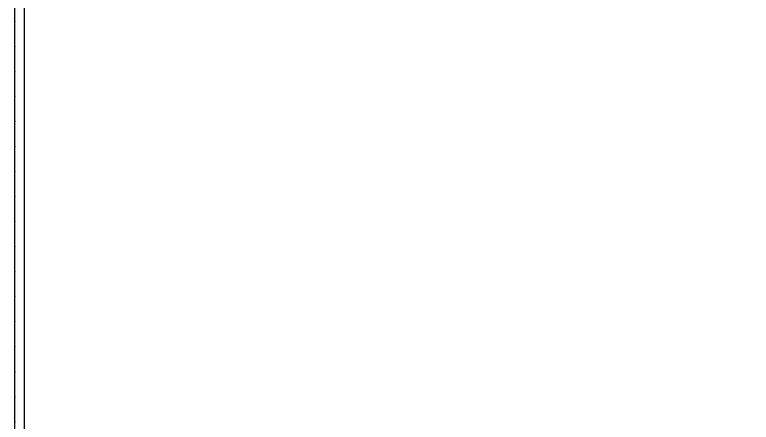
# Model space of a CAD drawing. Header units: inches. Extents: x 21 to 32698, y 13 to 3712.
# Drawn here: x 9996.7 to 10186.6, y 1037.1 to 1142.1 of the extents above; entities that cross this region are included whole.
import ezdxf

# ---------------------------------------------------------------- set-up
doc = ezdxf.new("R2010")
doc.units = ezdxf.units.IN
doc.header["$MEASUREMENT"] = 0
doc.linetypes.add('DOT', pattern=[6.35, 0, -6.35])
for name, color, linetype, lineweight in [('Z_MİM_-KM-BEAM-RAY', 8, 'DOT', 25), ('Z_MİM_-KM-WALL', 8, 'Continuous', 25), ('Z_MİM_-KM-WALL-PLASTER', 8, 'Continuous', 25)]:
    doc.layers.add(name, color=color, linetype=linetype, lineweight=lineweight)

# ---------------------------------------------------------------- blocks, each defined once
blk = doc.blocks.new('-KM_Kiriş İzi-1K')
at = {"layer": 'Z_MİM_-KM-BEAM-RAY'}
blk.add_line((665, 655), (665, 45), dxfattribs=at)

msp = doc.modelspace()

# ---------------------------------------------------------------- linework, layer by layer
at = {"layer": 'Z_MİM_-KM-WALL'}
msp.add_line((9996.71, 1027.08), (9996.71, 1637.08), dxfattribs=at)
at = {"layer": 'Z_MİM_-KM-WALL-PLASTER'}
msp.add_lwpolyline([(9999.21, 1644.58), (10579.21, 1644.58), (10579.21, 1599.58), (10614.21, 1599.58), (10614.21, 1509.58), (10619.21, 1509.58), (10619.21, 1354.58), (10614.21, 1354.58), (10614.21, 1004.58), (9999.21, 1004.58)], close=True, dxfattribs=at)

# ---------------------------------------------------------------- block references
at = {"layer": 'Z_MİM_-KM-BEAM-RAY'}
msp.add_blockref('-KM_Kiriş İzi-1K', (9331.71, 982.08), dxfattribs=at)

doc.saveas('drawing.dxf')
